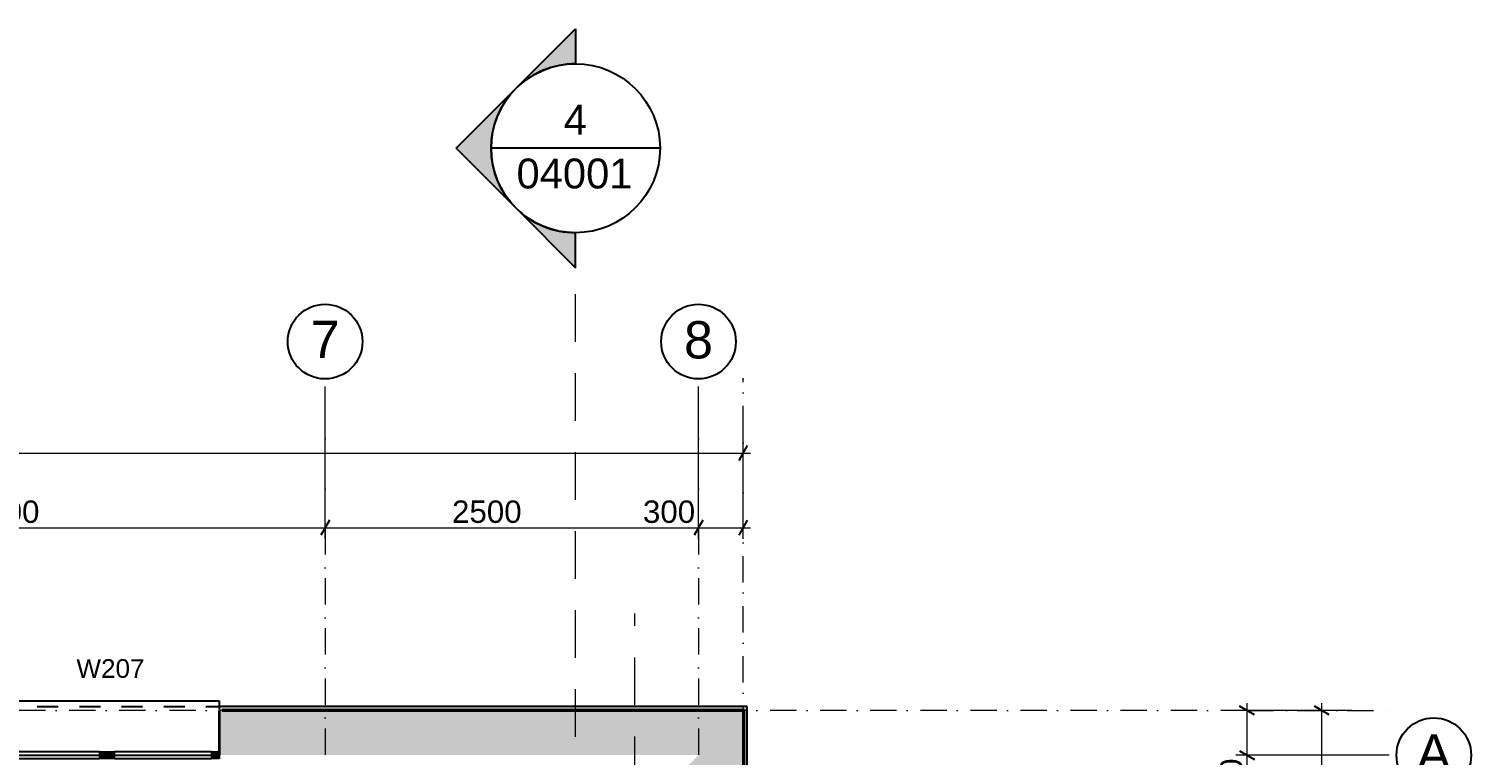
# Model space of a CAD drawing. Header units: millimetres. Extents: x -14278 to 97203, y -22378 to 34603.
# Drawn here: x 86014 to 95671, y 9812 to 14677 of the extents above; entities that cross this region are included whole.
import ezdxf
from ezdxf.enums import TextEntityAlignment as Align

# ---------------------------------------------------------------- set-up
doc = ezdxf.new("R2010")
doc.units = ezdxf.units.MM
doc.header["$MEASUREMENT"] = 0
for name, pattern in [('Dashed', [282.222223, 141.111112, -141.111112]), ('Dot & Dashed', [335.138881, 176.388884, -88.194442, 0, -70.555556]), ('Long Dashed', [529.166651, 317.499995, -211.666656])]:
    doc.linetypes.add(name, pattern=pattern)
for name, color, linetype in [('A-Zz_20_10_90-T_TextWindow', 7, 'Continuous'), ('A-Zz_60_50_80-P_MarkerSection', 7, 'Continuous'), ('A-Zz_60_50_80-P_MarkerSectionStairs', 7, 'Continuous'), ('NewA-Ee_25_10-M_WallsExternal', 7, 'Continuous'), ('NewA-Zz_20_20-D_DimensionGrid', 7, 'Continuous'), ('NewA-Zz_35_40_80-M_GridStructural', 7, 'Continuous')]:
    doc.layers.add(name, color=color, linetype=linetype)
doc.styles.add('GENERATED_STYLE_1', font='')
doc.styles.get('GENERATED_STYLE_1').set_extended_font_data('Arial')
doc.dimstyles.new('GENERATED_STYLE__1', dxfattribs={"dimtxt": 150, "dimasz": 76, "dimexe": 0.18, "dimexo": 300, "dimgap": 0.09, "dimtad": 1, "dimdec": 0, "dimzin": 0, "dimdsep": 46, "dimtxsty": 'GENERATED_STYLE_1', "dimblk": 'ARROWHEAD_2', "dimblk1": 'ARROWHEAD_2', "dimblk2": 'ARROWHEAD_2', "dimcen": 0.09, "dimclrd": 6, "dimclre": 6, "dimclrt": 7, "dimazin": 0, "dimtfac": 1, "dimtdec": 4, "dimtmove": 0, "dimatfit": 3, "dimfxl": 0, "dimtolj": 1, "dimtzin": 0, "dimarcsym": 0})
doc.dimstyles.new('GENERATED_STYLE__2', dxfattribs={"dimtxt": 150, "dimasz": 76, "dimexe": 0.18, "dimexo": 300, "dimgap": 0.09, "dimtad": 1, "dimtih": 1, "dimtoh": 1, "dimdec": 0, "dimzin": 0, "dimdsep": 46, "dimtxsty": 'GENERATED_STYLE_1', "dimblk": 'ARROWHEAD_2', "dimblk1": 'ARROWHEAD_2', "dimblk2": 'ARROWHEAD_2', "dimcen": 0.09, "dimclrd": 6, "dimclre": 6, "dimclrt": 7, "dimazin": 0, "dimtfac": 1, "dimtdec": 4, "dimtmove": 0, "dimatfit": 3, "dimfxl": 0, "dimtolj": 1, "dimtzin": 0, "dimarcsym": 0})

# ---------------------------------------------------------------- blocks, each defined once
blk = doc.blocks.new('Double Window 19_2')
at = {"layer": 'NewA-Ee_25_10-M_WallsExternal', "linetype": 'Continuous', "lineweight": 13}
for points in [[(-750, 0), (-750, -50), (-700, -50), (-700, 0)], [(0, -50), (0, 0), (-50, 0), (-50, -50)], [(0, 0), (0, -50), (50, -50), (50, 0)], [(750, -50), (750, 0), (700, 0), (700, -50)]]:
    blk.add_hatch(color=104, dxfattribs=at).paths.add_polyline_path(points)
at = {"layer": 'NewA-Ee_25_10-M_WallsExternal', "linetype": 'Continuous'}
for p, q in [((-750, 300), (-750, 340)), ((-750, 340), (750, 340)), ((750, 340), (750, 300)), ((-700, 0), (-50, 0)), ((50, 0), (700, 0)), ((-750, -24.9), (-750, -50)), ((-700, -25), (-50, -25)), ((-50, -50), (-700, -50)), ((50, -25), (700, -25)), ((700, -50), (50, -50)), ((750, -24.9), (750, -50)), ((-750, -175.2), (750, -175.2))]:
    blk.add_line(p, q, dxfattribs=at)
at = {"layer": 'NewA-Ee_25_10-M_WallsExternal', "linetype": 'Dashed'}
blk.add_line((-750, 300), (750, 300), dxfattribs=at)
at = {"layer": 'NewA-Ee_25_10-M_WallsExternal', "color": 24, "linetype": 'Continuous', "lineweight": 13}
for p, q in [((-750, 0), (-700, 0)), ((-700, 0), (-700, -50)), ((-50, -50), (-50, 0)), ((-50, 0), (0, 0)), ((0, 0), (50, 0)), ((50, 0), (50, -50)), ((700, -50), (700, 0)), ((700, 0), (750, 0)), ((-700, -50), (-750, -50)), ((0, -50), (-50, -50)), ((50, -50), (0, -50)), ((750, -50), (700, -50))]:
    blk.add_line(p, q, dxfattribs=at)
at = {"layer": 'NewA-Ee_25_10-M_WallsExternal', "color": 92, "linetype": 'Continuous', "lineweight": 35}
for p, q in [((-750, 0), (-750, -24.9)), ((750, 0), (750, -24.9))]:
    blk.add_line(p, q, dxfattribs=at)
blk = doc.blocks.new('Wall_67_2', base_point=(55648, 9811.8))
at = {"layer": 'NewA-Ee_25_10-M_WallsExternal', "linetype": 'Continuous', "lineweight": 13}
for points in [[(87308.1, 10136.7), (87288, 10136.7), (87288, 9836.7), (87308.1, 9836.7)], [(87288, 9836.7), (87288, 9811.8), (90498, 9811.8), (90798.1, 10111.8), (87308.1, 10111.8), (87308.1, 9836.7)], [(90822.9, 10136.7), (87308.1, 10136.7), (87308.1, 10116.6), (90802.8, 10116.6)]]:
    blk.add_hatch(color=6, dxfattribs=at).paths.add_polyline_path(points)
at = {"layer": 'NewA-Ee_25_10-M_WallsExternal', "linetype": 'Continuous'}
for p, q in [((87308.1, 10136.7), (87288, 10136.7)), ((87288, 10136.7), (87288, 10116.6)), ((87308.1, 10116.6), (90802.8, 10116.6))]:
    blk.add_line(p, q, dxfattribs=at)
at = {"layer": 'NewA-Ee_25_10-M_WallsExternal', "color": 92, "linetype": 'Continuous', "lineweight": 35}
for p, q in [((87288, 10111.8), (87288, 9836.7)), ((87308.1, 10111.8), (90798.1, 10111.8)), ((87288, 9836.7), (87288, 9811.8))]:
    blk.add_line(p, q, dxfattribs=at)
at = {"layer": 'NewA-Ee_25_10-M_WallsExternal', "linetype": 'Continuous', "flags": 128}
blk.add_lwpolyline([(90822.9, 10136.7), (87308.1, 10136.7)], dxfattribs=at)
at = {"layer": 'NewA-Ee_25_10-M_WallsExternal', "linetype": 'Continuous', "zscale": 1000}
blk.add_blockref('Double Window 19_2', (86538, 9836.7), dxfattribs=at)
blk = doc.blocks.new('Wall_69_2', base_point=(90498, 9811.8))
at = {"layer": 'NewA-Ee_25_10-M_WallsExternal', "linetype": 'Continuous', "lineweight": 13}
for points in [[(90498, 9811.8), (90498, 1111.8), (90798.1, 811.8), (90798.1, 10111.8)], [(90802.8, 10116.6), (90802.8, 807), (90822.9, 786.9), (90822.9, 10136.7)], [(90427.6, 9741.4), (90427.6, 1182.2), (90498, 1111.8), (90498, 9811.8)], [(90347.7, 9661.5), (90347.7, 1262.1), (90364.1, 1245.7), (90364.1, 9677.9)], [(90364.1, 9677.9), (90364.1, 1245.7), (90427.6, 1182.2), (90427.6, 9741.4)]]:
    blk.add_hatch(color=6, dxfattribs=at).paths.add_polyline_path(points)
at = {"layer": 'NewA-Ee_25_10-M_WallsExternal', "color": 92, "linetype": 'Continuous', "lineweight": 35}
blk.add_line((90798.1, 10111.8), (90798.1, 811.8), dxfattribs=at)
at = {"layer": 'NewA-Ee_25_10-M_WallsExternal', "linetype": 'Continuous'}
blk.add_line((90802.8, 10116.6), (90802.8, 807), dxfattribs=at)
at = {"layer": 'NewA-Ee_25_10-M_WallsExternal', "linetype": 'Continuous', "flags": 128}
for points in [[(90822.9, 786.9), (90822.9, 10136.7)], [(90347.7, 9661.5), (90347.7, 7509.5)], [(90347.7, 7409.5), (90347.7, 1262.1)]]:
    blk.add_lwpolyline(points, dxfattribs=at)
blk = doc.blocks.new('Standard grid marker')
at = {"layer": 'NewA-Zz_35_40_80-M_GridStructural', "color": 6, "linetype": 'Dot & Dashed', "lineweight": 13}
for q in [(18130.8, 0), (0, 0)]:
    blk.add_line((1000, 0), q, dxfattribs=at)
at = {"layer": 'NewA-Zz_35_40_80-M_GridStructural', "linetype": 'Continuous'}
blk.add_circle((-250, 0), 250, dxfattribs=at)
at = {"layer": 'NewA-Zz_35_40_80-M_GridStructural', "color": 6, "linetype": 'Dot & Dashed', "lineweight": 13}
blk.add_point((1000, 0), dxfattribs=at)
blk.add_point((1000, 0), dxfattribs=at)
at = {"layer": 'NewA-Zz_35_40_80-M_GridStructural', "style": 'GENERATED_STYLE_1'}
blk.add_attdef('AC_MarkerText_1', text='', height=250, rotation=90, dxfattribs=at).set_placement((-250, 14.3), align=Align.MIDDLE_CENTER)
blk = doc.blocks.new('Standard grid marker_2')
at = {"layer": 'NewA-Zz_35_40_80-M_GridStructural', "linetype": 'Continuous'}
blk.add_circle((41425.6, 0), 250, dxfattribs=at)
at = {"layer": 'NewA-Zz_35_40_80-M_GridStructural', "style": 'GENERATED_STYLE_1'}
blk.add_attdef('AC_MarkerText_1', text='', height=250, dxfattribs=at).set_placement((41425.6, 14.3), align=Align.MIDDLE_CENTER)
blk = doc.blocks.new('Standard grid marker_3')
at = {"layer": 'NewA-Zz_35_40_80-M_GridStructural', "color": 6, "linetype": 'Dot & Dashed', "lineweight": 13}
blk.add_line((0, 0), (19130.8, 0), dxfattribs=at)
blk.add_point((19130.8, 0), dxfattribs=at)
blk = doc.blocks.new('Standard grid marker_4')
at = {"layer": 'NewA-Zz_35_40_80-M_GridStructural', "color": 6, "linetype": 'Dot & Dashed', "lineweight": 13}
for q in [(0, 0), (40175.6, 0)]:
    blk.add_line((1000, 0), q, dxfattribs=at)
blk = doc.blocks.new('*D979', base_point=(55648, -5438.2))
at = {"layer": 'NewA-Zz_20_20-D_DimensionGrid', "color": 6, "linetype": 'Continuous', "lineweight": 13}
for p, q in [((55348, 11760.7), (55348, 12032)), ((90798, 11760.7), (90798, 12032)), ((55299.1, 11835.7), (55348, 11835.7)), ((55348, 11835.7), (90798, 11835.7)), ((90798, 11835.7), (90846.9, 11835.7))]:
    blk.add_line(p, q, dxfattribs=at)
at = {"layer": 'NewA-Zz_20_20-D_DimensionGrid', "linetype": 'Continuous'}
for p, q in [((55376.9, 11885.7), (55319.1, 11785.7)), ((90769.1, 11785.7), (90826.9, 11885.7))]:
    blk.add_line(p, q, dxfattribs=at)
at = {"layer": 'NewA-Zz_20_20-D_DimensionGrid', "insert": (72787, 11865.7), "char_height": 150, "attachment_point": 7, "style": 'GENERATED_STYLE_1'}
blk.add_mtext('\\A1;{\\fArial|b0|i0|c0|p34;35450}', dxfattribs=at)
blk = doc.blocks.new('ARROWHEAD_2')
at = {"color": 0, "linetype": 'Continuous', "lineweight": 0}
for p, q in [((0, 0), (-1, 0)), ((-0.38, -0.66), (0.38, 0.66))]:
    blk.add_line(p, q, dxfattribs=at)
blk = doc.blocks.new('*D986', base_point=(55648, -5438.2))
at = {"layer": 'NewA-Zz_20_20-D_DimensionGrid', "color": 6, "linetype": 'Continuous', "lineweight": 13}
for p, q in [((83698, 11260.6), (83698, 12282)), ((87998, 11260.6), (87998, 12282)), ((83698, 11335.6), (87998, 11335.6))]:
    blk.add_line(p, q, dxfattribs=at)
at = {"layer": 'NewA-Zz_20_20-D_DimensionGrid', "linetype": 'Continuous'}
for p, q in [((83726.9, 11385.6), (83669.1, 11285.6)), ((88026.9, 11385.6), (87969.1, 11285.6))]:
    blk.add_line(p, q, dxfattribs=at)
at = {"layer": 'NewA-Zz_20_20-D_DimensionGrid', "insert": (85619.2, 11365.6), "char_height": 150, "attachment_point": 7, "style": 'GENERATED_STYLE_1'}
blk.add_mtext('\\A1;{\\fArial|b0|i0|c0|p34;4300}', dxfattribs=at)
blk = doc.blocks.new('*D987', base_point=(55648, -5438.2))
at = {"layer": 'NewA-Zz_20_20-D_DimensionGrid', "color": 6, "linetype": 'Continuous', "lineweight": 13}
for p, q in [((87998, 11260.6), (87998, 12282)), ((90498, 11260.6), (90498, 12282)), ((87998, 11335.6), (90498, 11335.6))]:
    blk.add_line(p, q, dxfattribs=at)
at = {"layer": 'NewA-Zz_20_20-D_DimensionGrid', "linetype": 'Continuous'}
for p, q in [((88026.9, 11385.6), (87969.1, 11285.6)), ((90526.9, 11385.6), (90469.1, 11285.6))]:
    blk.add_line(p, q, dxfattribs=at)
at = {"layer": 'NewA-Zz_20_20-D_DimensionGrid', "char_height": 150, "attachment_point": 7, "style": 'GENERATED_STYLE_1'}
for s, insert in [('\\A1;{\\fArial|b0|i0|c0|p34;2500}', (88847.6, 11365.6)), ('\\A1;{\\fArial|b0|i0|c0|p34;300}', (90125.9, 11365.6))]:
    blk.add_mtext(s, dxfattribs=dict(at, insert=insert))
blk = doc.blocks.new('*D988', base_point=(55648, -5438.2))
at = {"layer": 'NewA-Zz_20_20-D_DimensionGrid', "color": 6, "linetype": 'Continuous', "lineweight": 13}
for p, q in [((90498, 11260.6), (90498, 12282)), ((90798, 11260.6), (90798, 12032)), ((90498, 11335.6), (90798, 11335.6)), ((90798, 11335.6), (90846.9, 11335.6))]:
    blk.add_line(p, q, dxfattribs=at)
at = {"layer": 'NewA-Zz_20_20-D_DimensionGrid', "linetype": 'Continuous'}
for p, q in [((90526.9, 11385.6), (90469.1, 11285.6)), ((90769.1, 11285.6), (90826.9, 11385.6))]:
    blk.add_line(p, q, dxfattribs=at)
blk = doc.blocks.new('*D989', base_point=(55648, -5438.2))
at = {"layer": 'NewA-Zz_20_20-D_DimensionGrid', "linetype": 'Continuous'}
for p, q in [((94721.3, 10082.9), (94621.3, 10140.7)), ((94621.3, -5709.3), (94721.3, -5767.1))]:
    blk.add_line(p, q, dxfattribs=at)
at = {"layer": 'NewA-Zz_20_20-D_DimensionGrid', "color": 6, "linetype": 'Continuous', "lineweight": 13}
for p, q in [((94671.3, 10111.8), (94671.3, 10160.7)), ((94871.3, 10111.8), (94596.3, 10111.8)), ((94671.3, -5738.2), (94671.3, 10111.8)), ((94871.3, -5738.2), (94596.3, -5738.2)), ((94671.3, -5787.1), (94671.3, -5738.2))]:
    blk.add_line(p, q, dxfattribs=at)
at = {"layer": 'NewA-Zz_20_20-D_DimensionGrid', "insert": (94641.3, 1900.8), "char_height": 150, "attachment_point": 7, "rotation": 90, "style": 'GENERATED_STYLE_1'}
blk.add_mtext('\\A1;{\\fArial|b0|i0|c0|p34;15850}', dxfattribs=at)
blk = doc.blocks.new('*D994', base_point=(55648, -5438.2))
at = {"layer": 'NewA-Zz_20_20-D_DimensionGrid', "color": 6, "linetype": 'Continuous', "lineweight": 13}
for p, q in [((95121.3, 9811.8), (94096.3, 9811.8)), ((94171.3, 7111.8), (94171.3, 9811.8)), ((95121.3, 7111.8), (94096.3, 7111.8))]:
    blk.add_line(p, q, dxfattribs=at)
at = {"layer": 'NewA-Zz_20_20-D_DimensionGrid', "linetype": 'Continuous'}
for p, q in [((94121.3, 9840.7), (94221.3, 9782.9)), ((94121.3, 7140.7), (94221.3, 7082.9))]:
    blk.add_line(p, q, dxfattribs=at)
at = {"layer": 'NewA-Zz_20_20-D_DimensionGrid', "char_height": 150, "attachment_point": 7, "rotation": 90, "style": 'GENERATED_STYLE_1'}
for s, insert in [('\\A1;{\\fArial|b0|i0|c0|p34;300}', (94141.3, 9439.7)), ('\\A1;{\\fArial|b0|i0|c0|p34;2700}', (94141.3, 8061.4))]:
    blk.add_mtext(s, dxfattribs=dict(at, insert=insert))
blk = doc.blocks.new('*D995', base_point=(55648, -5438.2))
at = {"layer": 'NewA-Zz_20_20-D_DimensionGrid', "linetype": 'Continuous'}
for p, q in [((94221.3, 10082.9), (94121.3, 10140.7)), ((94121.3, 9840.7), (94221.3, 9782.9))]:
    blk.add_line(p, q, dxfattribs=at)
at = {"layer": 'NewA-Zz_20_20-D_DimensionGrid', "color": 6, "linetype": 'Continuous', "lineweight": 13}
for p, q in [((94171.3, 10111.8), (94171.3, 10160.7)), ((94871.3, 10111.8), (94096.3, 10111.8)), ((94171.3, 9811.8), (94171.3, 10111.8)), ((95121.3, 9811.8), (94096.3, 9811.8))]:
    blk.add_line(p, q, dxfattribs=at)
blk = doc.blocks.new('Cutting Plane_17_2', base_point=(90072.6, -706.2))
at = {"layer": 'A-Zz_60_50_80-P_MarkerSectionStairs', "linetype": 'Continuous'}
for points in [[(90072.6, 93.8), (90072.6, -140.5, 0.198912), (89672.6, -306.2)], [(89672.6, -1106.2, -0.414214), (89672.6, -306.2), (89272.6, -706.2)], [(90072.6, -1506.2), (90072.6, -1271.9, -0.198912), (89672.6, -1106.2)]]:
    blk.add_hatch(color=256, dxfattribs=at).paths.add_polyline_path(points)
at = {"layer": 'A-Zz_60_50_80-P_MarkerSectionStairs', "color": 6, "linetype": 'Long Dashed', "lineweight": 13}
blk.add_line((90072.6, 93.8), (90072.6, 10761.7), dxfattribs=at)
at = {"layer": 'A-Zz_60_50_80-P_MarkerSectionStairs', "linetype": 'Continuous'}
for p, q in [((89672.6, -306.2), (90072.6, 93.8)), ((90072.6, 93.8), (90072.6, -140.5)), ((90072.6, -1271.9), (90072.6, -140.5)), ((89672.6, -306.2), (89272.6, -706.2)), ((89272.6, -706.2), (89672.6, -1106.2)), ((89672.6, -1106.2), (90072.6, -1506.2)), ((90072.6, -1506.2), (90072.6, -1271.9))]:
    blk.add_line(p, q, dxfattribs=at)
blk.add_circle((90072.6, -706.2), 565.7, dxfattribs=at)
for start, end in [(90, 135), (135, 225), (225, 270)]:
    blk.add_arc((90072.6, -706.2), 565.7, start, end, dxfattribs=at)
at = {"layer": 'A-Zz_60_50_80-P_MarkerSectionStairs', "char_height": 200, "attachment_point": 7, "rotation": 90, "style": 'GENERATED_STYLE_1'}
for s, insert in [('\\A1;{\\fArial|b0|i0|c0|p34;07001}', (90344.5, -1087.5)), ('\\A1;{\\fArial|b0|i0|c0|p34;5}', (89984.5, -782.4))]:
    blk.add_mtext(s, dxfattribs=dict(at, insert=insert))
blk = doc.blocks.new('Label_151_2', base_point=(86135.8, 10533.4))
at = {"layer": 'A-Zz_20_10_90-T_TextWindow', "insert": (86560.8, 10454.8), "char_height": 125, "attachment_point": 2, "style": 'GENERATED_STYLE_1'}
blk.add_mtext('\\fArial|b0|i0|c0|p34;W207\\fArial|b0|i0|c0|p34;\\fArial|b0|i0|c0|p34;\\fArial|b0|i0|c0|p34;\\fArial|b0|i0|c0|p34;\\fArial|b0|i0|c0|p34;\\fArial|b0|i0|c0|p34;\\fArial|b0|i0|c0|p34;\\fArial|b0|i0|c0|p34;\\fArial|b0|i0|c0|p34;\\fArial|b0|i0|c0|p34;\\fArial|b0|i0|c0|p34;\\fArial|b0|i0|c0|p34;\\fArial|b0|i0|c0|p34;\\fArial|b0|i0|c0|p34;\\fArial|b0|i0|c0|p34;\\fArial|b0|i0|c0|p34;\\fArial|b0|i0|c0|p34;\\fArial|b0|i0|c0|p34;\\fArial|b0|i0|c0|p34;\\fArial|b0|i0|c0|p34;\\fArial|b0|i0|c0|p34;\\fArial|b0|i0|c0|p34;\\fArial|b0|i0|c0|p34;\\fArial|b0|i0|c0|p34;\\fArial|b0|i0|c0|p34;\\fArial|b0|i0|c0|p34;\\fArial|b0|i0|c0|p34;\\fArial|b0|i0|c0|p34;\\fArial|b0|i0|c0|p34;}', dxfattribs=at)
blk = doc.blocks.new('Cutting Plane_20_2', base_point=(89674.8, -7707.2))
at = {"layer": 'A-Zz_60_50_80-P_MarkerSection', "linetype": 'Continuous'}
for points in [[(89674.8, 14677.1), (89674.8, 14442.8, 0.198912), (89274.8, 14277.1)], [(89274.8, 14277.1, 0.414214), (89274.8, 13477.1), (88874.8, 13877.1)], [(89674.8, 13077.1), (89674.8, 13311.4, -0.198912), (89274.8, 13477.1)]]:
    blk.add_hatch(color=256, dxfattribs=at).paths.add_polyline_path(points)
for p, q in [((89274.8, 14277.1), (89674.8, 14677.1)), ((89674.8, 14677.1), (89674.8, 14442.8)), ((88874.8, 13877.1), (89274.8, 14277.1)), ((89274.8, 13477.1), (88874.8, 13877.1)), ((90240.5, 13877.1), (89109.1, 13877.1)), ((89274.8, 13477.1), (89674.8, 13077.1)), ((89674.8, 13077.1), (89674.8, 13311.4))]:
    blk.add_line(p, q, dxfattribs=at)
at = {"layer": 'A-Zz_60_50_80-P_MarkerSection', "color": 6, "linetype": 'Long Dashed', "lineweight": 13}
blk.add_line((89674.8, 8877.1), (89674.8, 13077.1), dxfattribs=at)
at = {"layer": 'A-Zz_60_50_80-P_MarkerSection', "linetype": 'Continuous'}
blk.add_circle((89674.8, 13877.1), 565.7, dxfattribs=at)
for start, end in [(90, 135), (135, 225), (225, 270)]:
    blk.add_arc((89674.8, 13877.1), 565.7, start, end, dxfattribs=at)
at = {"layer": 'A-Zz_60_50_80-P_MarkerSection', "char_height": 200, "attachment_point": 9, "style": 'GENERATED_STYLE_1'}
for s, insert in [('\\A1;{\\fArial|b0|i0|c0|p34;4}', (89751.1, 13968.5)), ('\\A1;{\\fArial|b0|i0|c0|p34;04001}', (90056.1, 13605.2))]:
    blk.add_mtext(s, dxfattribs=dict(at, insert=insert))

msp = doc.modelspace()

# ---------------------------------------------------------------- block references
at = {"layer": 'A-Zz_20_10_90-T_TextWindow', "color": 6, "linetype": 'Continuous', "lineweight": 13}
msp.add_blockref('Label_151_2', (86135.8, 10533.4), dxfattribs=at)
at = {"layer": 'A-Zz_60_50_80-P_MarkerSection', "color": 6, "lineweight": 13}
msp.add_blockref('Cutting Plane_20_2', (89674.8, -7707.2), dxfattribs=at)
at = {"layer": 'A-Zz_60_50_80-P_MarkerSectionStairs', "color": 6, "lineweight": 13}
msp.add_blockref('Cutting Plane_17_2', (90072.6, -706.2), dxfattribs=at)
at = {"layer": 'NewA-Ee_25_10-M_WallsExternal', "color": 92, "lineweight": 35}
for name, p in [('Wall_67_2', (55648, 9811.8)), ('Wall_69_2', (90498, 9811.8))]:
    msp.add_blockref(name, p, dxfattribs=at)
at = {"layer": 'NewA-Zz_35_40_80-M_GridStructural', "color": 1, "linetype": 'Continuous', "lineweight": 18}
ref = msp.add_blockref('Standard grid marker', (87998, 12332), dxfattribs=dict(at, zscale=1000, rotation=270))
ref.add_attrib('AC_MarkerText_1', '7', dxfattribs={"color": 7, "height": 250, "rotation": 360, "style": 'GENERATED_STYLE_1'}).set_placement((87998, 12596.3), align=Align.MIDDLE_CENTER)
ref = msp.add_blockref('Standard grid marker', (90498, 12332), dxfattribs=dict(at, zscale=1000, rotation=270))
ref.add_attrib('AC_MarkerText_1', '8', dxfattribs={"color": 7, "height": 250, "rotation": 360, "style": 'GENERATED_STYLE_1'}).set_placement((90498, 12594.2), align=Align.MIDDLE_CENTER)
at = {"layer": 'NewA-Zz_35_40_80-M_GridStructural', "color": 1, "linetype": 'Continuous', "lineweight": 18, "zscale": 1000}
for name, p, rotation in [('Standard grid marker_3', (90798, -6798.8), 90), ('Standard grid marker_4', (95171.3, 10111.8), 180)]:
    msp.add_blockref(name, p, dxfattribs=dict(at, rotation=rotation))
at = {"layer": 'NewA-Zz_35_40_80-M_GridStructural', "color": 1, "linetype": 'Continuous', "lineweight": 18}
ref = msp.add_blockref('Standard grid marker_2', (53995.7, 9811.8), dxfattribs=dict(at, zscale=1000))
ref.add_attrib('AC_MarkerText_1', 'A', dxfattribs={"color": 7, "height": 250, "style": 'GENERATED_STYLE_1'}).set_placement((95421.3, 9826.1), align=Align.MIDDLE_CENTER)

# ---------------------------------------------------------------- dimensions: what is measured, and where the dimension line sits
at = {"layer": 'NewA-Zz_20_20-D_DimensionGrid', "color": 6, "linetype": 'Continuous', "lineweight": 13}
for base, p1, p2, picture, middle in [((87998, 11335.6), (83698, 12582), (87998, 12582), '*D986', (85854.7, 11440.6)), ((90498, 11335.6), (87998, 12582), (90498, 12582), '*D987', (89083.1, 11440.6)), ((90798, 11335.6), (90498, 12582), (90798, 12332), '*D988', (90302.5, 11440.6)), ((90798, 11835.7), (55348, 12332), (90798, 12332), '*D979', (73081.3, 11940.7))]:
    dim = msp.add_linear_dim(base=base, p1=p1, p2=p2, dimstyle='GENERATED_STYLE__2', dxfattribs=at)
    dim.commit()
    dim.dimension.update_dxf_attribs({"geometry": picture, "text_midpoint": middle, "dimtype": 160})
for base, p1, p2, picture, middle in [((94171.3, 10111.8), (95421.3, 9811.8), (95171.3, 10111.8), '*D995', (94066.3, 9616.3)), ((94671.3, 10111.8), (95171.3, -5738.2), (95171.3, 10111.8), '*D989', (94566.3, 2195.1)), ((94171.3, 9811.8), (95421.3, 7111.8), (95421.3, 9811.8), '*D994', (94066.3, 8296.9))]:
    dim = msp.add_linear_dim(base=base, p1=p1, p2=p2, angle=90, dimstyle='GENERATED_STYLE__1', dxfattribs=at)
    dim.commit()
    dim.dimension.update_dxf_attribs({"geometry": picture, "text_midpoint": middle, "dimtype": 160, "text_rotation": 90})

doc.saveas('drawing.dxf')
